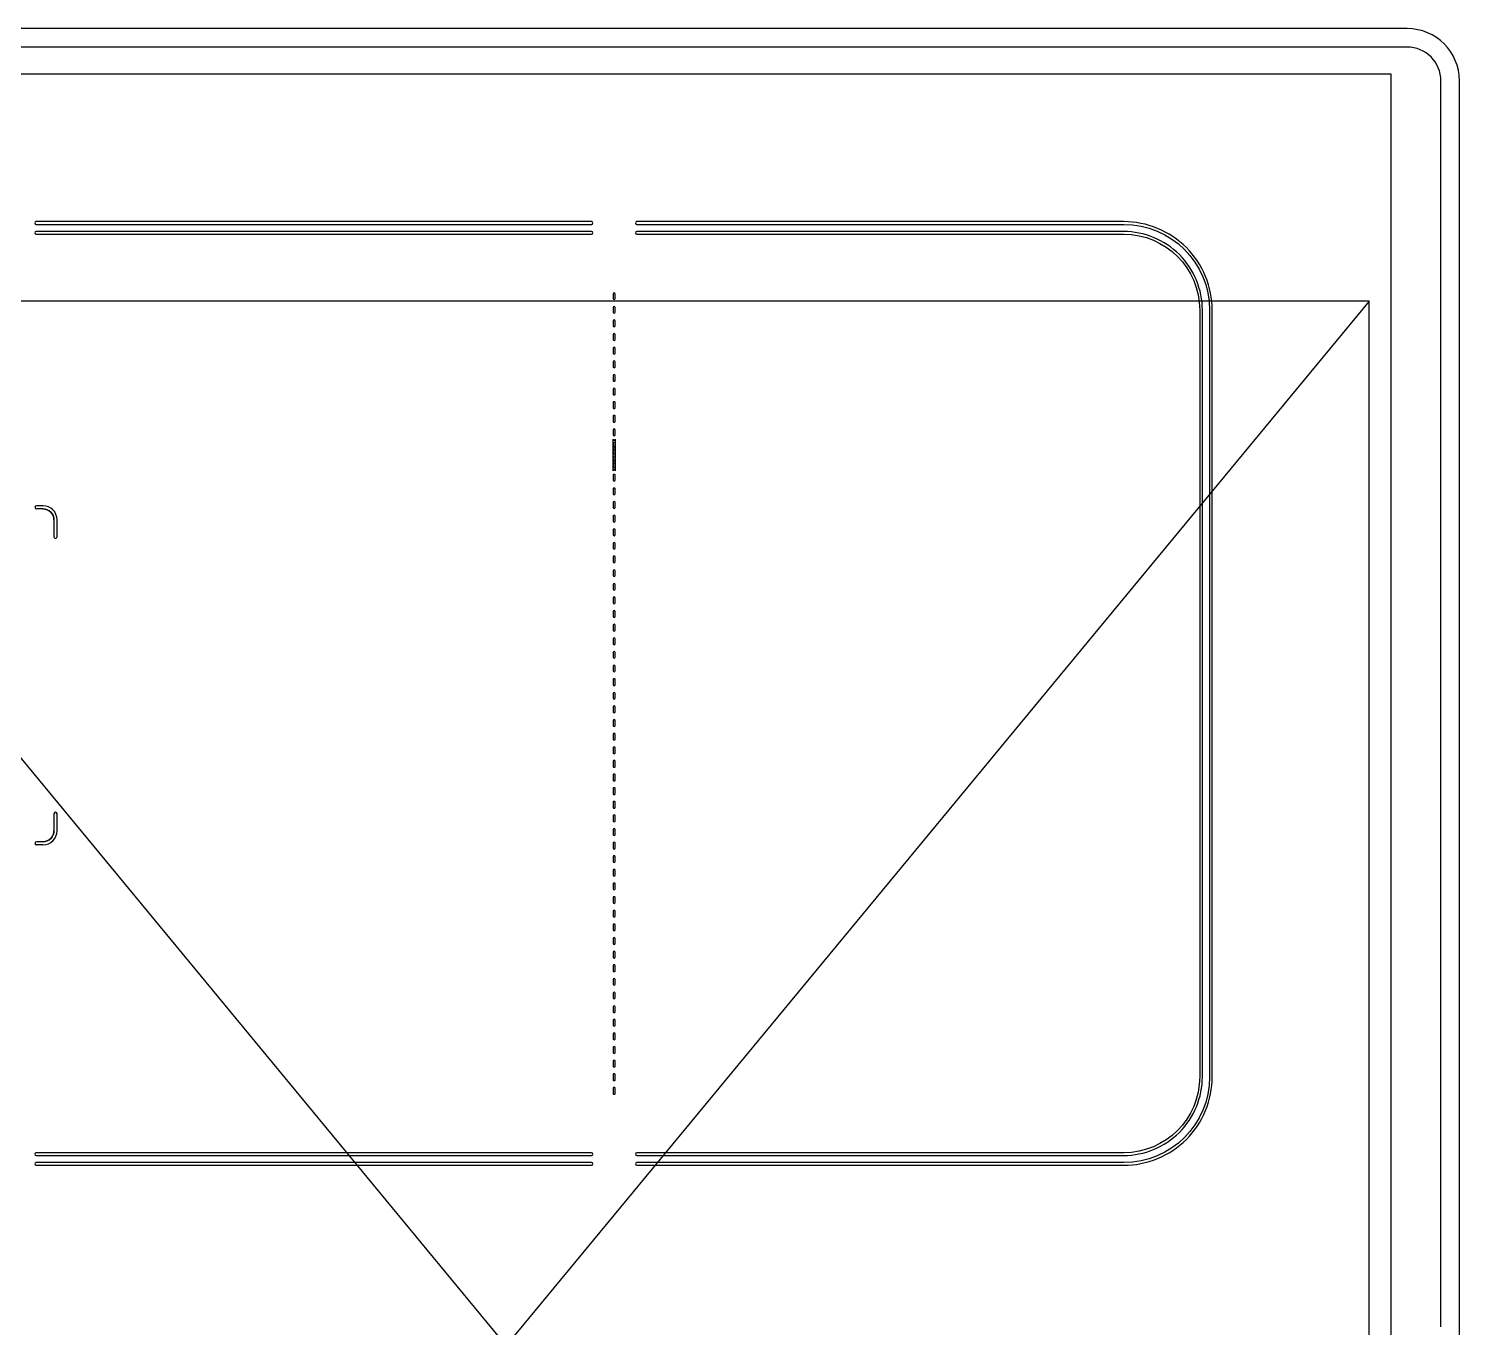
# Model space of a CAD drawing. Header units: millimetres. Extents: x -33000 to 294000, y 0 to 42408.
# Drawn here: x 267841.2 to 268156.2, y 15465.4 to 15751.4 of the extents above; entities that cross this region are included whole.
import ezdxf

# ---------------------------------------------------------------- set-up
doc = ezdxf.new("R2010")
doc.units = ezdxf.units.MM
doc.header["$LTSCALE"] = 50
doc.linetypes.add('( Hidden )', pattern=[0.375, 0.25, -0.125])
doc.layers.add('arch', color=8, linetype='Continuous')

# ---------------------------------------------------------------- blocks, each defined once
blk = doc.blocks.new('A$C996bacb9')
for p, q in [((734.31, 922.43), (177.31, 922.43)), ((451.66, 918.37), (177.31, 918.37)), ((165.81, 910.93), (165.81, 423.93)), ((169.87, 910.93), (169.87, 423.93)), ((396.65, 868.03), (227.78, 868.03)), ((227.78, 867.43), (396.65, 867.43)), ((396.65, 865.85), (227.78, 865.85)), ((227.78, 865.25), (396.65, 865.25)), ((208.31, 848.56), (208.31, 741.34)), ((208.91, 741.34), (208.91, 848.56)), ((210.49, 848.56), (210.49, 741.34)), ((211.09, 741.34), (211.09, 848.56)), ((413.35, 848.56), (413.35, 741.34)), ((413.95, 741.34), (413.95, 848.56)), ((415.52, 848.56), (415.52, 741.34)), ((416.12, 741.34), (416.12, 848.56)), ((225.22, 736.6), (224.22, 736.6)), ((224.22, 736.1), (225.22, 736.1)), ((228.22, 736.6), (227.22, 736.6)), ((227.22, 736.1), (228.22, 736.1)), ((231.22, 736.6), (230.22, 736.6)), ((230.22, 736.1), (231.22, 736.1)), ((234.22, 736.6), (233.22, 736.6)), ((233.22, 736.1), (234.22, 736.1)), ((237.22, 736.6), (236.22, 736.6)), ((236.22, 736.1), (237.22, 736.1)), ((240.22, 736.6), (239.22, 736.6)), ((239.22, 736.1), (240.22, 736.1)), ((243.22, 736.6), (242.22, 736.6)), ((242.22, 736.1), (243.22, 736.1)), ((246.22, 736.6), (245.22, 736.6)), ((245.22, 736.1), (246.22, 736.1)), ((249.22, 736.6), (248.22, 736.6)), ((248.22, 736.1), (249.22, 736.1)), ((252.22, 736.6), (251.22, 736.6)), ((251.22, 736.1), (252.22, 736.1)), ((255.22, 736.6), (254.22, 736.6)), ((254.22, 736.1), (255.22, 736.1)), ((256.22, 736.6), (263.22, 736.6)), ((263.22, 736.1), (256.22, 736.1)), ((258.22, 736.6), (257.22, 736.6)), ((257.22, 736.1), (258.22, 736.1)), ((259.22, 736.6), (258.22, 736.6)), ((258.22, 736.1), (259.22, 736.1)), ((261.22, 736.6), (260.22, 736.6)), ((260.22, 736.1), (261.22, 736.1)), ((262.22, 736.6), (261.22, 736.6)), ((261.22, 736.1), (262.22, 736.1)), ((265.22, 736.6), (264.22, 736.6)), ((264.22, 736.1), (265.22, 736.1)), ((268.22, 736.6), (267.22, 736.6)), ((267.22, 736.1), (268.22, 736.1)), ((271.22, 736.6), (270.22, 736.6)), ((270.22, 736.1), (271.22, 736.1)), ((274.22, 736.6), (273.22, 736.6)), ((273.22, 736.1), (274.22, 736.1)), ((277.22, 736.6), (276.22, 736.6)), ((276.22, 736.1), (277.22, 736.1)), ((280.22, 736.6), (279.22, 736.6)), ((279.22, 736.1), (280.22, 736.1)), ((283.22, 736.6), (282.22, 736.6)), ((282.22, 736.1), (283.22, 736.1)), ((286.22, 736.6), (285.22, 736.6)), ((285.22, 736.1), (286.22, 736.1)), ((289.22, 736.6), (288.22, 736.6)), ((288.22, 736.1), (289.22, 736.1)), ((292.22, 736.6), (291.22, 736.6)), ((291.22, 736.1), (292.22, 736.1)), ((295.22, 736.6), (294.22, 736.6)), ((294.22, 736.1), (295.22, 736.1)), ((298.22, 736.6), (297.22, 736.6)), ((297.22, 736.1), (298.22, 736.1)), ((301.22, 736.6), (300.22, 736.6)), ((300.22, 736.1), (301.22, 736.1)), ((304.22, 736.6), (303.22, 736.6)), ((303.22, 736.1), (304.22, 736.1)), ((307.22, 736.6), (306.22, 736.6)), ((306.22, 736.1), (307.22, 736.1)), ((310.22, 736.6), (309.22, 736.6)), ((309.22, 736.1), (310.22, 736.1)), ((313.22, 736.6), (312.22, 736.6)), ((312.22, 736.1), (313.22, 736.1)), ((316.22, 736.6), (315.22, 736.6)), ((315.22, 736.1), (316.22, 736.1)), ((319.22, 736.6), (318.22, 736.6)), ((318.22, 736.1), (319.22, 736.1)), ((322.22, 736.6), (321.22, 736.6)), ((321.22, 736.1), (322.22, 736.1)), ((325.22, 736.6), (324.22, 736.6)), ((324.22, 736.1), (325.22, 736.1)), ((328.22, 736.6), (327.22, 736.6)), ((327.22, 736.1), (328.22, 736.1)), ((331.22, 736.6), (330.22, 736.6)), ((330.22, 736.1), (331.22, 736.1)), ((334.22, 736.6), (333.22, 736.6)), ((333.22, 736.1), (334.22, 736.1)), ((337.22, 736.6), (336.22, 736.6)), ((336.22, 736.1), (337.22, 736.1)), ((340.22, 736.6), (339.22, 736.6)), ((339.22, 736.1), (340.22, 736.1)), ((343.22, 736.6), (342.22, 736.6)), ((342.22, 736.1), (343.22, 736.1)), ((346.22, 736.6), (345.22, 736.6)), ((345.22, 736.1), (346.22, 736.1)), ((349.22, 736.6), (348.22, 736.6)), ((348.22, 736.1), (349.22, 736.1)), ((352.22, 736.6), (351.22, 736.6)), ((351.22, 736.1), (352.22, 736.1)), ((355.22, 736.6), (354.22, 736.6)), ((354.22, 736.1), (355.22, 736.1)), ((358.22, 736.6), (357.22, 736.6)), ((357.22, 736.1), (358.22, 736.1)), ((361.22, 736.6), (360.22, 736.6)), ((360.22, 736.1), (361.22, 736.1)), ((364.22, 736.6), (363.22, 736.6)), ((363.22, 736.1), (364.22, 736.1)), ((367.22, 736.6), (366.22, 736.6)), ((366.22, 736.1), (367.22, 736.1)), ((370.22, 736.6), (369.22, 736.6)), ((369.22, 736.1), (370.22, 736.1)), ((373.22, 736.6), (372.22, 736.6)), ((372.22, 736.1), (373.22, 736.1)), ((376.22, 736.6), (375.22, 736.6)), ((375.22, 736.1), (376.22, 736.1)), ((379.22, 736.6), (378.22, 736.6)), ((378.22, 736.1), (379.22, 736.1)), ((382.22, 736.6), (381.22, 736.6)), ((381.22, 736.1), (382.22, 736.1)), ((385.22, 736.6), (384.22, 736.6)), ((384.22, 736.1), (385.22, 736.1)), ((388.22, 736.6), (387.22, 736.6)), ((387.22, 736.1), (388.22, 736.1)), ((391.22, 736.6), (390.22, 736.6)), ((390.22, 736.1), (391.22, 736.1)), ((394.22, 736.6), (393.22, 736.6)), ((393.22, 736.1), (394.22, 736.1)), ((397.22, 736.6), (396.22, 736.6)), ((396.22, 736.1), (397.22, 736.1)), ((400.22, 736.6), (399.22, 736.6)), ((399.22, 736.1), (400.22, 736.1)), ((208.31, 731.34), (208.31, 609.12)), ((208.91, 609.12), (208.91, 731.34)), ((210.49, 731.34), (210.49, 609.12)), ((211.09, 609.12), (211.09, 731.34)), ((413.35, 731.34), (413.35, 609.12)), ((413.95, 609.12), (413.95, 731.34)), ((415.52, 731.34), (415.52, 609.12)), ((416.12, 609.12), (416.12, 731.34)), ((277.72, 613.71), (274, 613.71)), ((274, 613.01), (277.72, 613.01)), ((342.43, 613.71), (338.72, 613.71)), ((338.72, 613.01), (342.43, 613.01)), ((270.87, 610.58), (270.87, 609.18)), ((271.57, 610.58), (271.57, 609.18)), ((344.87, 610.58), (344.87, 609.18)), ((345.57, 610.58), (345.57, 609.18))]:
    blk.add_line(p, q)
at = {"linetype": '( Hidden )', "ltscale": 50}
blk.add_lwpolyline([(175.81, 427.43), (735.81, 427.43), (735.81, 907.43), (175.81, 907.43)], close=True, dxfattribs=at)
for centre, radius, start, end in [((177.31, 910.93), 11.5, 90, 180), ((177.31, 910.93), 7.44, 90, 180), ((208.61, 741.34), 0.3, 180, 0), ((210.79, 741.34), 0.3, 180, 0), ((224.22, 736.35), 0.25, 90.0592, 269.9408), ((225.22, 736.35), 0.25, 270.0592, 89.9408), ((227.22, 736.35), 0.25, 90.0592, 269.9408), ((228.22, 736.35), 0.25, 270.0592, 89.9408), ((230.22, 736.35), 0.25, 90.0592, 269.9408), ((231.22, 736.35), 0.25, 270.0592, 89.9408), ((233.22, 736.35), 0.25, 90.0592, 269.9408), ((234.22, 736.35), 0.25, 269.9803, 90.0197), ((236.22, 736.35), 0.25, 90.0592, 269.9408), ((237.22, 736.35), 0.25, 269.9803, 90.0197), ((239.22, 736.35), 0.25, 90.0592, 269.9408), ((240.22, 736.35), 0.25, 269.9803, 90.0197), ((242.22, 736.35), 0.25, 90.0592, 269.9408), ((243.22, 736.35), 0.25, 269.9803, 90.0197), ((245.22, 736.35), 0.25, 90.0592, 269.9408), ((246.22, 736.35), 0.25, 269.9803, 90.0197), ((248.22, 736.35), 0.25, 89.9803, 270.0197), ((249.22, 736.35), 0.25, 269.9803, 90.0197), ((251.22, 736.35), 0.25, 89.9803, 270.0197), ((252.22, 736.35), 0.25, 269.9803, 90.0197), ((254.22, 736.35), 0.25, 90.0592, 269.9408), ((255.22, 736.35), 0.25, 270.0592, 89.9408), ((256.22, 736.35), 0.25, 269.9803, 90.0197), ((257.22, 736.35), 0.25, 89.9803, 270.0197), ((258.22, 736.35), 0.25, 89.9803, 270.0197), ((258.22, 736.35), 0.25, 269.9803, 90.0197), ((259.22, 736.35), 0.25, 269.9803, 90.0197), ((260.22, 736.35), 0.25, 89.9803, 270.0197), ((261.22, 736.35), 0.25, 89.9803, 270.0197), ((261.22, 736.35), 0.25, 269.9803, 90.0197), ((262.22, 736.35), 0.25, 269.9803, 90.0197), ((263.22, 736.35), 0.25, 89.9803, 270.0197), ((264.22, 736.35), 0.25, 89.9803, 270.0197), ((265.22, 736.35), 0.25, 270.0592, 89.9408), ((267.22, 736.35), 0.25, 89.9803, 270.0197), ((268.22, 736.35), 0.25, 270.0592, 89.9408), ((270.22, 736.35), 0.25, 89.9803, 270.0197), ((271.22, 736.35), 0.25, 270.0592, 89.9408), ((273.22, 736.35), 0.25, 89.9803, 270.0197), ((274.22, 736.35), 0.25, 270.0592, 89.9408), ((276.22, 736.35), 0.25, 89.9803, 270.0197), ((277.22, 736.35), 0.25, 270.0592, 89.9408), ((279.22, 736.35), 0.25, 90.0592, 269.9408), ((280.22, 736.35), 0.25, 270.0592, 89.9408), ((282.22, 736.35), 0.25, 89.9803, 270.0197), ((283.22, 736.35), 0.25, 270.0592, 89.9408), ((285.22, 736.35), 0.25, 90.0592, 269.9408), ((286.22, 736.35), 0.25, 270.0592, 89.9408), ((288.22, 736.35), 0.25, 90.0592, 269.9408), ((289.22, 736.35), 0.25, 270.0592, 89.9408), ((291.22, 736.35), 0.25, 90.0592, 269.9408), ((292.22, 736.35), 0.25, 270.0592, 89.9408), ((294.22, 736.35), 0.25, 90.0592, 269.9408), ((295.22, 736.35), 0.25, 270.0592, 89.9408), ((297.22, 736.35), 0.25, 90.0592, 269.9408), ((298.22, 736.35), 0.25, 270.0592, 89.9408), ((300.22, 736.35), 0.25, 90.0592, 269.9408), ((301.22, 736.35), 0.25, 270.0592, 89.9408), ((303.22, 736.35), 0.25, 90.0592, 269.9408), ((304.22, 736.35), 0.25, 270.0592, 89.9408), ((306.22, 736.35), 0.25, 90.0592, 269.9408), ((307.22, 736.35), 0.25, 270.0592, 89.9408), ((309.22, 736.35), 0.25, 89.9803, 270.0197), ((310.22, 736.35), 0.25, 269.9803, 90.0197), ((312.22, 736.35), 0.25, 90.0592, 269.9408), ((313.22, 736.35), 0.25, 270.0592, 89.9408), ((315.22, 736.35), 0.25, 90.0592, 269.9408), ((316.22, 736.35), 0.25, 269.9803, 90.0197), ((318.22, 736.35), 0.25, 90.0592, 269.9408), ((319.22, 736.35), 0.25, 269.9803, 90.0197), ((321.22, 736.35), 0.25, 90.0592, 269.9408), ((322.22, 736.35), 0.25, 269.9803, 90.0197), ((324.22, 736.35), 0.25, 89.9803, 270.0197), ((325.22, 736.35), 0.25, 269.9803, 90.0197), ((327.22, 736.35), 0.25, 89.9803, 270.0197), ((328.22, 736.35), 0.25, 269.9803, 90.0197), ((330.22, 736.35), 0.25, 89.9803, 270.0197), ((331.22, 736.35), 0.25, 269.9803, 90.0197), ((333.22, 736.35), 0.25, 89.9803, 270.0197), ((334.22, 736.35), 0.25, 269.9803, 90.0197), ((336.22, 736.35), 0.25, 89.9803, 270.0197), ((337.22, 736.35), 0.25, 269.9803, 90.0197), ((339.22, 736.35), 0.25, 89.9803, 270.0197), ((340.22, 736.35), 0.25, 269.9803, 90.0197), ((342.22, 736.35), 0.25, 90.0592, 269.9408), ((343.22, 736.35), 0.25, 269.9803, 90.0197), ((345.22, 736.35), 0.25, 89.9803, 270.0197), ((346.22, 736.35), 0.25, 270.0592, 89.9408), ((348.22, 736.35), 0.25, 89.9803, 270.0197), ((349.22, 736.35), 0.25, 270.0592, 89.9408), ((351.22, 736.35), 0.25, 89.9803, 270.0197), ((352.22, 736.35), 0.25, 270.0592, 89.9408), ((354.22, 736.35), 0.25, 89.9803, 270.0197), ((355.22, 736.35), 0.25, 270.0592, 89.9408), ((357.22, 736.35), 0.25, 89.9803, 270.0197), ((358.22, 736.35), 0.25, 270.0592, 89.9408), ((360.22, 736.35), 0.25, 90.0592, 269.9408), ((361.22, 736.35), 0.25, 270.0592, 89.9408), ((363.22, 736.35), 0.25, 90.0592, 269.9408), ((364.22, 736.35), 0.25, 270.0592, 89.9408), ((366.22, 736.35), 0.25, 90.0592, 269.9408), ((367.22, 736.35), 0.25, 270.0592, 89.9408), ((369.22, 736.35), 0.25, 90.0592, 269.9408), ((370.22, 736.35), 0.25, 270.0592, 89.9408), ((372.22, 736.35), 0.25, 89.9803, 270.0197), ((373.22, 736.35), 0.25, 269.9803, 90.0197), ((375.22, 736.35), 0.25, 90.0592, 269.9408), ((376.22, 736.35), 0.25, 270.0592, 89.9408), ((378.22, 736.35), 0.25, 90.0592, 269.9408), ((379.22, 736.35), 0.25, 270.0592, 89.9408), ((381.22, 736.35), 0.25, 90.0592, 269.9408), ((382.22, 736.35), 0.25, 269.9803, 90.0197), ((384.22, 736.35), 0.25, 90.0592, 269.9408), ((385.22, 736.35), 0.25, 269.9803, 90.0197), ((387.22, 736.35), 0.25, 90.0592, 269.9408), ((388.22, 736.35), 0.25, 269.9803, 90.0197), ((390.22, 736.35), 0.25, 89.9803, 270.0197), ((391.22, 736.35), 0.25, 269.9803, 90.0197), ((393.22, 736.35), 0.25, 89.9803, 270.0197), ((394.22, 736.35), 0.25, 269.9803, 90.0197), ((396.22, 736.35), 0.25, 89.9803, 270.0197), ((397.22, 736.35), 0.25, 269.9803, 90.0197), ((399.22, 736.35), 0.25, 89.9803, 270.0197), ((400.22, 736.35), 0.25, 269.9803, 90.0197), ((208.61, 731.34), 0.3, 0, 180), ((210.79, 731.34), 0.3, 0, 180), ((413.65, 731.34), 0.3, 0, 180), ((415.82, 731.34), 0.3, 0, 180), ((274.01, 610.57), 3.14, 90.0637, 179.9363), ((274.01, 610.57), 2.44, 90.0665, 179.9335), ((277.72, 613.36), 0.35, 270, 90), ((338.72, 613.36), 0.35, 90, 270), ((342.43, 610.57), 3.14, 0.0637, 89.9363), ((342.43, 610.57), 2.44, 0.0665, 89.9335), ((271.22, 609.18), 0.35, 180.0088, 359.9912), ((345.22, 609.18), 0.35, 180.0088, 359.9912)]:
    blk.add_arc(centre, radius, start, end)
for points, knots in [([(227.78, 868.03), (222.81, 868.03), (212.48, 863.86), (208.31, 853.53), (208.31, 848.56)], [0, 0, 0, 0, 0.500003, 1, 1, 1, 1]), ([(416.12, 848.56), (416.12, 853.53), (411.96, 863.86), (401.62, 868.03), (396.65, 868.03)], [0, 0, 0, 0, 0.500003, 1, 1, 1, 1]), ([(227.78, 865.85), (223.37, 865.85), (214.19, 862.15), (210.49, 852.97), (210.49, 848.56)], [0, 0, 0, 0, 0.500003, 1, 1, 1, 1]), ([(413.95, 848.56), (413.95, 852.97), (410.25, 862.15), (401.06, 865.85), (396.65, 865.85)], [0, 0, 0, 0, 0.500001, 1, 1, 1, 1])]:
    blk.add_open_spline(points, degree=3, knots=knots)
for points in [[(208.91, 848.56), (208.91, 858.96), (217.38, 867.43), (227.78, 867.43)], [(396.65, 867.43), (407.06, 867.43), (415.52, 858.96), (415.52, 848.56)], [(211.09, 848.56), (211.09, 857.77), (218.58, 865.25), (227.78, 865.25)], [(396.65, 865.25), (405.86, 865.25), (413.35, 857.77), (413.35, 848.56)], [(413.35, 741.34), (413.35, 741.17), (413.48, 741.04), (413.65, 741.04)], [(413.65, 741.04), (413.79, 741.04), (413.95, 741.2), (413.95, 741.34)], [(415.52, 741.34), (415.52, 741.17), (415.66, 741.04), (415.82, 741.04)], [(415.82, 741.04), (415.96, 741.04), (416.12, 741.2), (416.12, 741.34)], [(274, 613.71), (272.27, 613.71), (270.87, 612.3), (270.87, 610.58)], [(271.57, 610.58), (271.57, 611.92), (272.66, 613.01), (274, 613.01)], [(345.57, 610.58), (345.57, 612.3), (344.16, 613.71), (342.43, 613.71)], [(342.43, 613.01), (343.77, 613.01), (344.87, 611.92), (344.87, 610.58)], [(208.31, 609.12), (208.31, 608.95), (208.45, 608.82), (208.61, 608.82)], [(208.61, 608.82), (208.78, 608.82), (208.91, 608.95), (208.91, 609.12)], [(210.49, 609.12), (210.49, 608.95), (210.62, 608.82), (210.79, 608.82)], [(210.79, 608.82), (210.95, 608.82), (211.09, 608.95), (211.09, 609.12)], [(270.87, 609.18), (270.87, 608.99), (271.02, 608.83), (271.22, 608.83)], [(271.22, 608.83), (271.41, 608.83), (271.57, 608.99), (271.57, 609.18)], [(344.87, 609.18), (344.87, 608.99), (345.02, 608.83), (345.22, 608.83)], [(345.22, 608.83), (345.41, 608.83), (345.57, 608.99), (345.57, 609.18)], [(413.35, 609.12), (413.35, 608.95), (413.48, 608.82), (413.65, 608.82)], [(413.65, 608.82), (413.81, 608.82), (413.95, 608.95), (413.95, 609.12)], [(415.52, 609.12), (415.52, 608.95), (415.66, 608.82), (415.82, 608.82)], [(415.82, 608.82), (415.99, 608.82), (416.12, 608.95), (416.12, 609.12)]]:
    blk.add_open_spline(points, degree=3)

msp = doc.modelspace()

# ---------------------------------------------------------------- linework, layer by layer
at = {"layer": 'arch', "ltscale": 25}
for p, q in [((267756.33, 15691.41), (268136.33, 15231.41)), ((268136.33, 15691.41), (267756.33, 15231.41))]:
    msp.add_line(p, q, dxfattribs=at)
msp.add_lwpolyline([(267756.33, 15231.41), (268136.33, 15231.41), (268136.33, 15691.41), (267756.33, 15691.41)], close=True, dxfattribs=at)

# ---------------------------------------------------------------- block references
at = {"layer": 'arch', "ltscale": 25, "rotation": 270}
msp.add_blockref('A$C996bacb9', (267233.78, 15917.22), dxfattribs=at)

doc.saveas('drawing.dxf')
